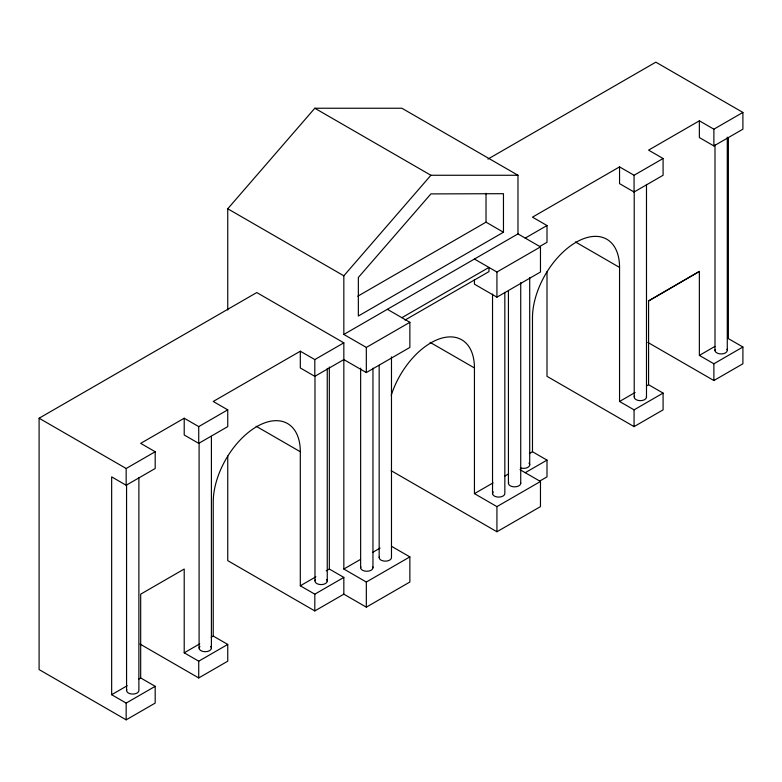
<?xml version="1.0" encoding="UTF-8"?>
<svg xmlns="http://www.w3.org/2000/svg" width="782" height="782" viewBox="0 0 782 782"><rect width="100%" height="100%" fill="white"/><g stroke="black" fill="none" stroke-linecap="round" stroke-linejoin="round"><path stroke-width="1.17" d="M227.748 310.014L227.748 208.774L314.814 108.239L401.88 108.239L517.977 175.266L517.977 233.906L343.836 334.442L343.836 275.802L430.902 175.266L517.977 175.266M647.789 342.369L713.878 380.531L742.9 363.777L742.9 347.012L713.878 363.777L699.362 355.399L699.362 271.422L648.581 300.933L648.581 384.715L663.087 393.092L663.087 409.856L634.065 426.61L546.999 376.338L546.999 271.745M648.581 300.933L699.362 271.422M138.61 679.147L140.682 677.945L155.188 686.332L155.188 703.086L126.166 719.841L39.1 669.568L39.1 418.223L256.77 292.556L343.836 342.829L343.836 569.032L366.328 582.023L409.866 556.892L409.866 582.023L366.328 607.155L343.836 594.173L314.814 610.928L227.748 560.655L227.748 456.062M487.929 159.098L655.834 62.159L742.9 112.432L742.9 129.186L713.878 145.941L699.362 137.564L699.362 120.809L713.878 129.186L742.9 112.432M357.736 296.231L486.023 222.166L503.461 232.234L503.461 193.692L430.902 193.907L358.352 277.473L358.352 316.016L503.461 232.234M184.21 418.223L184.21 434.988L198.726 443.365L227.748 426.601L227.748 409.846L198.726 426.601L184.21 418.223L140.682 443.365L155.188 451.742L155.188 468.496L126.166 485.251L111.66 476.873L111.66 694.709L126.166 703.086L155.188 686.332M343.836 342.829L314.814 359.583L300.308 351.206L213.232 401.469L227.748 409.846M619.549 166.889L619.549 183.643L634.065 192.02L663.087 175.266L663.087 158.511L634.065 175.266L619.549 166.889L532.483 217.152L546.999 225.529L546.999 242.293L539.736 246.477M699.362 120.809L648.581 150.134L663.087 158.511M39.1 418.223L126.166 468.496L155.188 451.742M525.23 238.099L546.999 225.529M401.88 317.688L488.955 267.424L488.955 271.608L405.027 320.063M300.308 351.206L300.308 367.96L314.814 376.338L343.836 359.583L366.328 372.564L409.866 347.433L409.866 322.301L387.373 309.31M343.836 334.442L366.328 347.433L409.866 322.301M474.439 259.047L496.932 272.028L540.47 246.897L540.47 272.028L496.932 297.16L474.439 284.179L474.439 279.526M111.66 694.709L127.202 685.726M140.682 677.945L140.682 594.164L184.21 569.032L184.21 652.814L199.762 643.84M211.16 637.252L213.232 636.059L227.748 644.436L227.748 661.191L198.726 677.945L139.978 644.036M213.232 636.059L213.232 502.005A61.563 35.542 -60 0 1 256.77 426.61A61.563 35.542 -60 0 1 300.308 451.742L300.308 585.786L315.85 576.813M326.221 570.831L329.33 569.032L343.836 577.409L343.836 594.173M529.375 453.54L532.483 451.742L546.999 460.119L546.999 476.873L539.736 481.067M532.483 451.742L532.483 317.688A61.563 35.542 -60 0 1 576.021 242.293A61.563 35.542 -60 0 1 619.549 267.424L619.549 401.479L635.101 392.496M646.499 385.917L648.581 384.715M699.362 355.399L714.914 346.416M343.836 569.032L360.424 559.462M372.858 552.278L380.12 548.094M391.215 395.369A61.563 35.542 -60 0 1 440.051 338.665A61.563 35.542 -60 0 1 474.439 367.96L474.439 493.628L493.1 482.865M504.498 476.277L508.642 473.882M184.21 652.814L198.726 661.191L227.748 644.436M300.308 585.786L314.814 594.173L343.836 577.409M525.23 472.69L546.999 460.119M619.549 401.479L634.065 409.856L663.087 393.092M474.439 493.628L496.932 506.619L540.47 481.487L540.47 506.619L496.932 531.75L391.147 470.676M575.386 241.921L619.549 267.424M742.9 347.012L728.384 338.635L728.384 137.847M314.814 108.239L430.902 175.266M517.977 233.906L540.47 246.897M227.748 208.774L343.836 275.802M430.11 342.369L474.439 367.96M520.02 469.679L540.47 481.487M256.134 426.239L300.308 451.742M391.459 546.266L409.866 556.892M727.28 137.192L727.28 350.15M715.002 144.963L715.002 350.619M713.878 129.186L713.878 145.941M713.878 363.777L713.878 380.531M646.489 184.435L646.489 397.393M634.212 191.15L634.212 396.816M634.065 175.266L634.065 192.02M634.065 409.856L634.065 426.61M529.707 277.483L529.707 464.889M520.724 282.625L520.724 483.423M508.427 290.894L508.427 483.168M504.84 292.634L504.84 493.432A6.158 3.558 0 0 1 497.284 497.01A6.158 3.558 0 0 1 493.256 491.868M496.932 272.028L496.932 297.16M496.932 506.619L496.932 531.75M492.533 294.081L492.533 493.657M486.023 193.262L486.023 222.166M391.479 356.866L391.479 557.664A6.158 3.558 0 0 1 384.402 561.114A6.158 3.558 0 0 1 379.407 556.618M379.162 365.253L379.162 557.527M372.955 368.136L372.955 567.712M366.328 347.433L366.328 372.564M366.328 582.023L366.328 607.155M360.639 368.136L360.639 567.712M329.33 367.022L329.33 569.032M327.257 368.371L327.257 581.339M314.98 376.318L314.98 580.762M314.814 359.583L314.814 376.338M314.814 594.173L314.814 610.928M211.404 436.434L211.404 648.18M199.097 442.514L199.097 648.18M198.726 426.601L198.726 443.365M198.726 661.191L198.726 677.945M138.883 477.558L138.883 690.526A6.158 3.558 0 0 1 131.923 694.045A6.158 3.558 0 0 1 126.782 689.607M126.567 484.86L126.567 690.526M126.166 468.496L126.166 485.251M126.166 703.086L126.166 719.841M210.583 646.401A6.158 3.558 0 0 1 205.246 651.729A6.158 3.558 0 0 1 199.918 646.401M326.68 579.53A6.158 3.558 0 0 1 321.422 584.604A6.158 3.558 0 0 1 315.322 579.853M372.75 566.794A6.158 3.558 0 0 1 366.797 571.271A6.158 3.558 0 0 1 360.854 566.794M520.577 482.504A6.158 3.558 0 0 1 514.361 486.854A6.158 3.558 0 0 1 508.691 482.259M528.964 463.1A6.158 3.558 0 0 1 527.801 467.382A6.158 3.558 0 0 1 520.353 467.841M646.411 396.474A6.158 3.558 0 0 1 639.852 400.648A6.158 3.558 0 0 1 634.554 395.907M726.967 349.241A6.158 3.558 0 0 1 721.551 353.933A6.158 3.558 0 0 1 715.1 349.701"/></g></svg>
